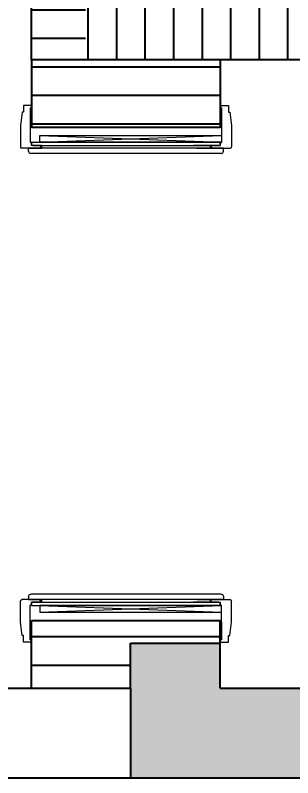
# Model space of a CAD drawing. Header units: millimetres. Extents: x -41640 to 3079702, y -5257903 to 68462.
# Drawn here: x -31428 to -30810, y 45407 to 47106 of the extents above; entities that cross this region are included whole.
import ezdxf

# ---------------------------------------------------------------- set-up
doc = ezdxf.new("R2010")
doc.units = ezdxf.units.MM
doc.header["$LTSCALE"] = 10
doc.layers.get('0').update_dxf_attribs({"color": 255})
doc.layers.get('Defpoints').update_dxf_attribs({"color": 255})
doc.layers.add('0008原建筑墙柱体', color=145, linetype='Continuous')
doc.layers.add('门', color=143, linetype='Continuous', lineweight=18)
doc.styles.add('(图框)宋体', font='', dxfattribs={"width": 0.8})
doc.styles.get("Standard").update_dxf_attribs({"font": ''})
doc.styles.get('(图框)宋体').set_extended_font_data('SimSun')
doc.styles.get('Standard').set_extended_font_data('SimSun')
doc.dimstyles.get("Standard").update_dxf_attribs({"dimtxt": 0.18, "dimasz": 0.18, "dimexe": 0.18, "dimexo": 0.0625, "dimgap": 0.09, "dimtad": 0, "dimtih": 1, "dimtoh": 1, "dimdec": 4, "dimzin": 0, "dimdsep": 46, "dimtxsty": 'Standard', "dimcen": 0.09, "dimadec": 0, "dimazin": 0, "dimtfac": 1, "dimtdec": 4, "dimtofl": 0, "dimtmove": 0, "dimatfit": 3, "dimfxl": 1, "dimtolj": 1, "dimtzin": 0, "dimarcsym": 0})
pattern_1 = [(180, (-3286655.98, 3454718.95), (-1e-14, -63.5), [])]

# ---------------------------------------------------------------- blocks, each defined once
blk = doc.blocks.new('trrtjrtjrtrt')
at = {"layer": '门', "color": 45, "lineweight": 5}
for p, q in [((2114361.1, -4965878.2, 0), (2114343.1, -4965878.2, 0)), ((2114343.1, -4965878.2, 0), (2114343.1, -4965893.2, 0)), ((2114358.1, -4965883.2, 0), (2114358.1, -4965960.7, 0)), ((2114358.1, -4965883.2, 0), (2114361.1, -4965883.2, 0)), ((2114361.1, -4965883.2, 0), (2114361.1, -4965878.2, 0)), ((2114781.1, -4965878.2, 0), (2114799.1, -4965878.2, 0)), ((2114781.1, -4965883.2, 0), (2114781.1, -4965878.2, 0)), ((2114784.1, -4965883.2, 0), (2114781.1, -4965883.2, 0)), ((2114784.1, -4965883.2, 0), (2114784.1, -4965960.7, 0)), ((2114784.1, -4965923.2, 0), (2114784.1, -4965883.2, 0)), ((2114799.1, -4965878.2, 0), (2114799.1, -4965893.2, 0)), ((2114340.1, -4965893.2, 0), (2114336.1, -4965923.2, 0)), ((2114343.1, -4965893.2, 0), (2114340.1, -4965893.2, 0)), ((2114799.1, -4965893.2, 0), (2114802.1, -4965893.2, 0)), ((2114802.1, -4965893.2, 0), (2114806.1, -4965923.2, 0)), ((2114336.1, -4965923.2, 0), (2114336.1, -4965970.2, 0)), ((2114359.6, -4965926.2, 0), (2114782.6, -4965926.2, 0)), ((2114806.1, -4965923.2, 0), (2114806.1, -4965970.2, 0)), ((2114379.1, -4965945.2, 0), (2114784.1, -4965945.2, 0)), ((2114379.1, -4965960.2, 0), (2114379.1, -4965945.2, 0)), ((2114784.1, -4965945.2, 0), (2114784.1, -4965960.2, 0)), ((2114361.1, -4965960.7, 0), (2114358.1, -4965960.7, 0)), ((2114361.1, -4965967.7, 0), (2114361.1, -4965960.2, 0)), ((2114361.1, -4965960.2, 0), (2114781.1, -4965960.2, 0)), ((2114361.1, -4965967.7, 0), (2114361.1, -4965960.2, 0)), ((2114361.1, -4965960.7, 0), (2114361.1, -4965967.7, 0)), ((2114381.1, -4965967.7, 0), (2114361.1, -4965967.7, 0)), ((2114381.1, -4965967.7, 0), (2114361.1, -4965967.7, 0)), ((2114364.1, -4965967.7, 0), (2114383.1, -4965967.7, 0)), ((2114364.1, -4965967.7, 0), (2114383.1, -4965967.7, 0)), ((2114383.1, -4965967.7, 0), (2114376.1, -4965967.7, 0)), ((2114784.1, -4965960.2, 0), (2114379.1, -4965960.2, 0)), ((2114381.1, -4965967.7, 0), (2114381.1, -4965971.9, 0)), ((2114381.1, -4965967.7, 0), (2114383.1, -4965967.7, 0)), ((2114381.1, -4965967.7, 0), (2114381.1, -4965971.9, 0)), ((2114381.1, -4965967.7, 0), (2114383.1, -4965967.7, 0)), ((2114383.1, -4965973.2, 0), (2114383.1, -4965967.7, 0)), ((2114383.1, -4965967.7, 0), (2114383.1, -4965973.2, 0)), ((2114383.1, -4965967.7, 0), (2114383.1, -4965973.2, 0)), ((2114383.1, -4965967.7, 0), (2114781.1, -4965967.7, 0)), ((2114383.1, -4965973.2, 0), (2114383.1, -4965967.7, 0)), ((2114778.1, -4965967.7, 0), (2114721.6, -4965967.7, 0)), ((2114778.1, -4965967.7, 0), (2114721.6, -4965967.7, 0)), ((2114723.6, -4965967.7, 0), (2114781.1, -4965967.7, 0)), ((2114761.1, -4965967.7, 0), (2114759.1, -4965967.7, 0)), ((2114759.1, -4965973.2, 0), (2114759.1, -4965967.7, 0)), ((2114759.1, -4965967.7, 0), (2114766.1, -4965967.7, 0)), ((2114778.1, -4965967.7, 0), (2114759.1, -4965967.7, 0)), ((2114759.1, -4965967.7, 0), (2114759.1, -4965973.2, 0)), ((2114759.1, -4965967.7, 0), (2114759.1, -4965973.2, 0)), ((2114778.1, -4965967.7, 0), (2114759.1, -4965967.7, 0)), ((2114759.1, -4965973.2, 0), (2114759.1, -4965967.7, 0)), ((2114761.1, -4965967.7, 0), (2114759.1, -4965967.7, 0)), ((2114761.1, -4965967.7, 0), (2114761.1, -4965971.9, 0)), ((2114761.1, -4965967.7, 0), (2114781.1, -4965967.7, 0)), ((2114761.1, -4965967.7, 0), (2114761.1, -4965971.9, 0)), ((2114761.1, -4965967.7, 0), (2114781.1, -4965967.7, 0)), ((2114779.1, -4965960.2, 0), (2114784.1, -4965960.2, 0)), ((2114781.1, -4965960.2, 0), (2114781.1, -4965967.2, 0)), ((2114781.1, -4965967.7, 0), (2114781.1, -4965960.2, 0)), ((2114781.1, -4965967.7, 0), (2114781.1, -4965960.2, 0)), ((2114781.1, -4965967.7, 0), (2114781.1, -4965960.2, 0)), ((2114781.1, -4965960.7, 0), (2114784.1, -4965960.7, 0)), ((2114781.1, -4965960.7, 0), (2114781.1, -4965967.7, 0)), ((2114781.1, -4965960.7, 0), (2114781.1, -4965967.7, 0)), ((2114781.1, -4965960.7, 0), (2114784.1, -4965960.7, 0)), ((2114376.1, -4965973.2, 0), (2114339.1, -4965973.2, 0)), ((2114354.1, -4965973.2, 0), (2114383.1, -4965973.2, 0)), ((2114354.1, -4965980.2, 0), (2114354.1, -4965973.2, 0)), ((2114354.1, -4965973.2, 0), (2114376.1, -4965973.2, 0)), ((2114783.1, -4965985.2, 0), (2114359.1, -4965985.2, 0)), ((2114376.1, -4965973.2, 0), (2114381.1, -4965971.9, 0)), ((2114376.1, -4965973.2, 0), (2114381.1, -4965971.9, 0)), ((2114376.1, -4965973.2, 0), (2114383.1, -4965973.2, 0)), ((2114382.6, -4965973.2, 0), (2114376.1, -4965973.2, 0)), ((2114376.1, -4965973.2, 0), (2114383.1, -4965973.2, 0)), ((2114781.1, -4965973.2, 0), (2114383.1, -4965973.2, 0)), ((2114383.1, -4965973.2, 0), (2114383.1, -4965973.2, 0)), ((2114728.6, -4965973.2, 0), (2114803.1, -4965973.2, 0)), ((2114766.1, -4965973.2, 0), (2114759.1, -4965973.2, 0)), ((2114788.1, -4965973.2, 0), (2114759.1, -4965973.2, 0)), ((2114759.1, -4965973.2, 0), (2114759.1, -4965973.2, 0)), ((2114766.1, -4965973.2, 0), (2114759.1, -4965973.2, 0)), ((2114759.6, -4965973.2, 0), (2114766.1, -4965973.2, 0)), ((2114766.1, -4965973.2, 0), (2114761.1, -4965971.9, 0)), ((2114766.1, -4965973.2, 0), (2114761.1, -4965971.9, 0)), ((2114788.1, -4965973.2, 0), (2114766.1, -4965973.2, 0)), ((2114788.1, -4965980.2, 0), (2114788.1, -4965973.2, 0))]:
    blk.add_line(p, q, dxfattribs=at)
at = {"layer": '门', "color": 250, "lineweight": 5}
for p, q in [((2114379.1, -4965960.2, 0), (2114784.1, -4965945.2, 0)), ((2114379.1, -4965945.2, 0), (2114784.1, -4965960.2, 0))]:
    blk.add_line(p, q, dxfattribs=at)
at = {"layer": '门', "color": 45, "lineweight": 5}
for centre, radius, start, end in [((2114339.1, -4965970.2, 0), 3, 180, 270), ((2114803.1, -4965970.2, 0), 3, 270, 0), ((2114359.1, -4965980.2, 0), 5, 180, 270), ((2114783.1, -4965980.2, 0), 5, 270, 0)]:
    blk.add_arc(centre, radius, start, end, dxfattribs=at)
blk.add_point((2114376, -4965926.2, 0), dxfattribs=at)
blk = doc.blocks.new('_ArchTick')
at = {"color": 0, "linetype": 'ByBlock', "const_width": 0.15}
blk.add_lwpolyline([(-0.5, -0.5), (0.5, 0.5)], dxfattribs=at)
blk = doc.blocks.new('*D561')
at = {"color": 250, "lineweight": -2}
for p, q in [((-36286.1, 46276.5), (-36286.1, 45616.5)), ((-36158.7, 46246.5), (-36316.1, 46246.5)), ((-36136.1, 45646.5), (-36316.1, 45646.5))]:
    blk.add_line(p, q, dxfattribs=at)
at = {"layer": 'Defpoints', "color": 0, "lineweight": 30}
for p in [(-36128.7, 46246.5), (-36286.1, 45646.5), (3064961.4, 45646.5)]:
    blk.add_point(p, dxfattribs=at)
at = {"color": 250, "lineweight": -2, "xscale": 30, "yscale": 30, "zscale": 30}
for p, rotation in [((-36286.1, 46246.5), 90), ((-36286.1, 45646.5), 270)]:
    blk.add_blockref('_ArchTick', p, dxfattribs=dict(at, rotation=rotation))
at = {"color": 45, "insert": (-36381.1, 45946.5), "char_height": 150, "attachment_point": 5, "rotation": 90, "style": '(图框)宋体', "bg_fill": 3, "box_fill_scale": 1.1, "bg_fill_color": 256, "bg_fill_true_color": 13158600, "bg_fill_transparency": 5547808}
blk.add_mtext('600', dxfattribs=at)
blk = doc.blocks.new('_Dot')
at = {"color": 0, "linetype": 'ByBlock', "lineweight": -2}
blk.add_line((-0.5, 0), (-1, 0), dxfattribs=at)
at = {"color": 0, "linetype": 'ByBlock', "const_width": 0.5}
blk.add_lwpolyline([(-0.25, 0, 1), (0.25, 0, 1)], format="xyb", close=True, dxfattribs=at)
blk = doc.blocks.new('DOT')
at = {"color": 0, "linetype": 'ByBlock'}
blk.add_line((-0.35, 0), (-1, 0), dxfattribs=at)
at = {"color": 0, "linetype": 'ByBlock', "const_width": 0.35}
blk.add_lwpolyline([(-0.175, 0, 1), (0.175, 0, 1)], format="xyb", close=True, dxfattribs=at)

msp = doc.modelspace()

# ---------------------------------------------------------------- hatches: boundary and pattern name
h = msp.add_hatch()
h.set_pattern_fill('ANSI31', color=250, scale=20, angle=135, style=0)
h.set_pattern_definition(pattern_1)
h.paths.add_polyline_path([(-31271.1, 50457), (-31391.1, 50457), (-31391.1, 47007), (-31271.1, 47007)])
h = msp.add_hatch()
h.set_pattern_fill('ANSI31', color=250, scale=20, angle=45, style=0)
h.set_pattern_definition([(90, (-3286655.98, 3454718.95), (-63.5, 1e-14), [])])
h.paths.add_polyline_path([(-29696.1, 47127), (-31271.1, 47127), (-31271.1, 47007), (-29696.1, 47007)])
h.paths.add_polyline_path([(-27571.1, 47127), (-28846.1, 47127), (-28846.1, 47007), (-27571.1, 47007)])
h = msp.add_hatch()
h.set_pattern_fill('ANSI31', color=250, scale=20, angle=135, style=0)
h.set_pattern_definition(pattern_1)
h.paths.add_polyline_path([(-30971.1, 47007), (-31391.1, 47007), (-31391.1, 46857), (-30971.1, 46857)])
at = {"layer": '0008原建筑墙柱体'}
msp.add_hatch(color=252, dxfattribs=at).paths.add_polyline_path([(-29871.1, 45407), (-29871.1, 45607), (-30971.1, 45607), (-30971.1, 45707), (-31171.1, 45707), (-31171.1, 45607), (-31171.1, 45407)])

# ---------------------------------------------------------------- linework, layer by layer
at = {"color": 7, "ltscale": 0.5}
for p, q in [((-31391.1, 47007), (-31391.1, 50457)), ((-31171.1, 45607), (-31171.1, 45407))]:
    msp.add_line(p, q, dxfattribs=at)
at = {"color": 7}
for p, q in [((-29696.1, 47007), (-31391.1, 47007)), ((-30971.1, 45757), (-31391.1, 45757)), ((-31171.1, 45707), (-30971.1, 45707)), ((-31171.1, 45607), (-31171.1, 45707)), ((-30971.1, 45607), (-30971.1, 45707)), ((-37571.3, 45607), (-31171.1, 45607)), ((-30971.1, 45607), (-29871.1, 45607)), ((-37571.3, 45407), (-29871.1, 45407))]:
    msp.add_line(p, q, dxfattribs=at)
for points in [[(-31391.1, 47007), (-31391.1, 46857)], [(-30971.1, 47007), (-30971.1, 46857)], [(-31391.1, 46857), (-30971.1, 46857)], [(-31391.1, 45607), (-31391.1, 45757)], [(-30971.1, 45707), (-30971.1, 45757)]]:
    msp.add_lwpolyline(points, dxfattribs=at)

# ---------------------------------------------------------------- block references
at = {"color": 45}
msp.add_blockref('trrtjrtjrtrt', (-2145752.2, 5012783.3, 0), dxfattribs=at)
at = {"color": 45, "xscale": -1, "rotation": 180}
msp.add_blockref('trrtjrtjrtrt', (-2145752.2, -4920169.2, 0), dxfattribs=at)

# ---------------------------------------------------------------- next in the draw order: dimensions: what is measured, and where the dimension line sits
at = {"color": 250}
dim = msp.add_linear_dim(base=(-36286.1, 45646.5), p1=(-36128.7, 46246.5), p2=(3064961.4, 45646.5), angle=90, dimstyle='Standard', override={"dimtxt": 150, "dimasz": 30, "dimexe": 30, "dimexo": 30, "dimgap": 20, "dimtad": 1, "dimtih": 0, "dimtoh": 0, "dimdec": 0, "dimzin": 8, "dimdsep": 44, "dimtxsty": '(图框)宋体', "dimblk": 'ArchTick', "dimcen": 0.6, "dimdle": 30, "dimclrd": 250, "dimclre": 250, "dimclrt": 45, "dimtdec": 0, "dimtofl": 1, "dimtmove": 1, "dimldrblk": 'DOT', "dimfxl": 150, "dimfxlon": 1, "dimtfill": 1, "dimtolj": 0, "dimtzin": 8, "dimarcsym": 1}, dxfattribs=at)
dim.commit()
dim.dimension.update_dxf_attribs({"geometry": '*D561', "text_midpoint": (-36381.1, 45946.5)})

# ---------------------------------------------------------------- next in the draw order: hatches: boundary and pattern name
h = msp.add_hatch()
h.set_pattern_fill('ANSI31', color=250, scale=20, angle=135, style=0)
h.set_pattern_definition(pattern_1)
h.paths.add_polyline_path([(-31171.1, 45757), (-31391.1, 45757), (-31391.1, 45607), (-31171.1, 45607), (-31171.1, 45707)])
h.paths.add_polyline_path([(-30971.1, 45757), (-31171.1, 45757), (-31171.1, 45707), (-30971.1, 45707)])

doc.saveas('drawing.dxf')
